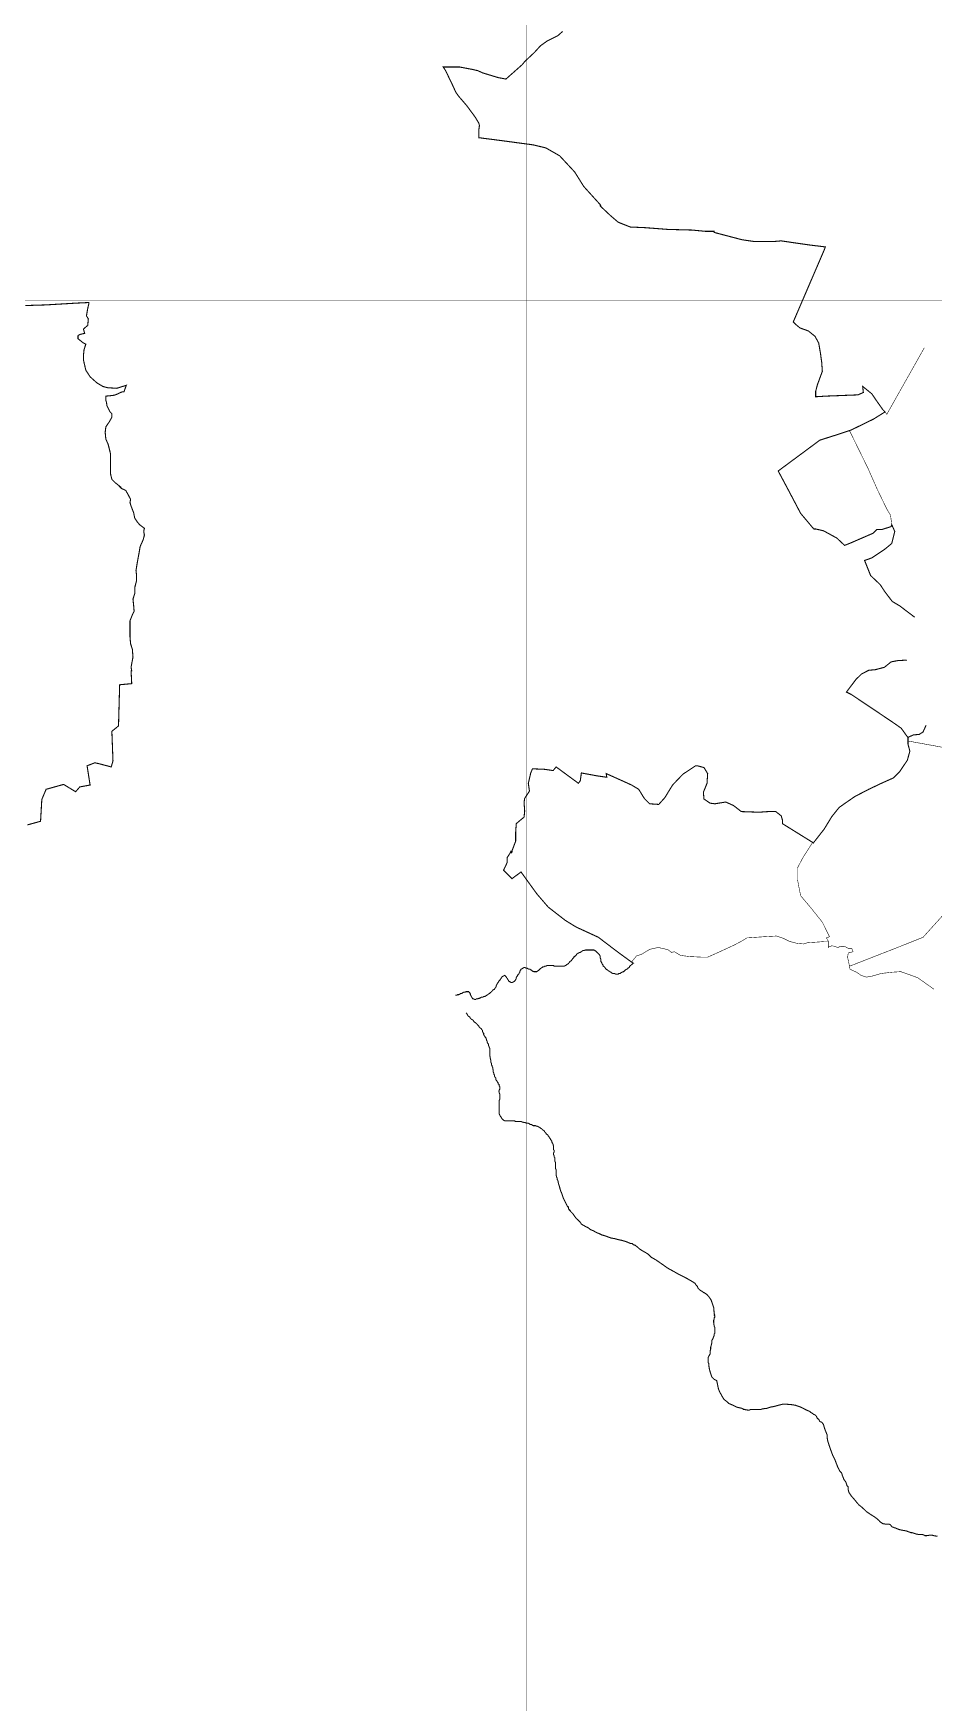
# Model space of a CAD drawing. Header units: millimetres. Extents: x -3588 to 75209, y -3737 to 38254.
# Drawn here: x 2996 to 5017, y 983 to 4728 of the extents above; entities that cross this region are included whole.
import ezdxf

# ---------------------------------------------------------------- set-up
doc = ezdxf.new("R2010")
doc.units = ezdxf.units.MM
doc.layers.add('P', color=253, linetype='Continuous')

msp = doc.modelspace()

# ---------------------------------------------------------------- linework, layer by layer
at = {"layer": 'P'}
for points, const_width in [([(4103.38, -520.269), (4103.38, 8805.959)], 1.2), ([(4974.798, 3418.501), (4940.934, 3444.187), (4924.547, 3453.773), (4907.054, 3476.93), (4897.452, 3491.606), (4876.007, 3511.931), (4862.452, 3545.81), (4878.536, 3551.444), (4907.054, 3570.36), (4923.426, 3583.915), (4930.196, 3611.01), (4923.426, 3625.973), (4922.018, 3621.748), (4900.285, 3614.962), (4889.546, 3614.962), (4881.368, 3606.785), (4828.572, 3583.915), (4817.562, 3579.674), (4800.07, 3596.046), (4770.143, 3612.418), (4752.635, 3616.371), (4748.41, 3616.371), (4718.771, 3651.659), (4693.085, 3700.502), (4668.519, 3746.513), (4726.949, 3789.707), (4761.949, 3815.665), (4795.829, 3826.404), (4828.572, 3837.126), (4832.525, 3838.534), (4882.777, 3863.1), (4908.463, 3879.184), (4903.102, 3884.545), (4889.546, 3903.749), (4878.536, 3919.833), (4858.211, 3936.205), (4859.635, 3922.666), (4847.489, 3917.289), (4775.504, 3914.472), (4752.635, 3913.064), (4752.635, 3925.194), (4756.588, 3940.158), (4767.598, 3970.085), (4766.19, 3990.41), (4763.373, 4010.734), (4759.42, 4033.604), (4751.226, 4048.567), (4736.263, 4060.698), (4717.362, 4067.467), (4709.169, 4074.253), (4702.399, 4081.023), (4772.959, 4245.029), (4774.384, 4249.27), (4741.624, 4253.223), (4713.41, 4257.175), (4675.289, 4262.809), (4659.205, 4261.4), (4637.472, 4261.4), (4614.315, 4261.4), (4587.22, 4265.353), (4566.896, 4270.715), (4524.838, 4281.725), (4524.838, 4284.27), (4519.477, 4284.27), (4504.513, 4284.27), (4474.874, 4287.086), (4420.67, 4288.511), (4369.01, 4292.464), (4336.554, 4293.872), (4322.999, 4299.233), (4309.444, 4304.594), (4291.952, 4319.558), (4268.794, 4341.291), (4270.219, 4342.699), (4232.098, 4384.757), (4211.773, 4417.229), (4177.909, 4453.637), (4146.846, 4471.433), (4118.343, 4478.203), (4049.175, 4487.517), (3996.395, 4494.286), (3996.395, 4510.658), (3997.804, 4521.397), (3996.395, 4527.03), (3988.201, 4540.585), (3969.285, 4566.271), (3951.793, 4586.596), (3945.023, 4595.91), (3936.829, 4613.706), (3921.866, 4644.753), (3916.505, 4652.931), (3953.201, 4652.931), (3981.432, 4647.57), (3993.851, 4644.753), (4005.997, 4639.392), (4042.406, 4628.382), (4043.814, 4628.382), (4057.369, 4625.837), (4094.066, 4658.309), (4099.427, 4665.078), (4121.16, 4685.403), (4134.715, 4700.366), (4149.679, 4711.089), (4173.956, 4723.22), (4184.679, 4732.822)], 2.417), ([(-1120.072, 4129.866), (14080.559, 4129.866)], 1.2), ([(2978.751, 4117.719), (3025.034, 4119.127), (3091.385, 4123.08), (3121.024, 4124.489), (3121.024, 4121.672), (3118.48, 4110.95), (3115.647, 4094.578), (3119.888, 4087.792), (3118.48, 4073.117), (3108.877, 4064.939), (3111.71, 4055.337), (3100.699, 4052.792), (3096.746, 4049.975), (3096.746, 4043.19), (3108.877, 4033.604), (3114.239, 4031.059), (3110.286, 4018.912), (3108.877, 4005.373), (3108.877, 3995.771), (3114.239, 3972.629), (3123.841, 3957.938), (3138.804, 3944.399), (3152.359, 3936.205), (3163.082, 3933.388), (3183.407, 3931.98), (3205.14, 3938.75), (3199.778, 3924.074), (3195.537, 3924.074), (3180.862, 3917.289), (3174.092, 3915.88), (3159.129, 3914.472), (3159.129, 3910.519), (3159.129, 3904.87), (3160.537, 3900.917), (3161.674, 3892.739), (3168.443, 3879.184), (3172.684, 3875.231), (3172.684, 3867.053), (3167.307, 3857.451), (3159.129, 3845.32), (3157.721, 3833.173), (3159.129, 3818.21), (3164.49, 3806.079), (3169.851, 3784.346), (3169.851, 3762.597), (3169.851, 3739.743), (3172.684, 3727.597), (3179.454, 3720.827), (3191.584, 3711.225), (3190.176, 3711.225), (3194.417, 3707.272), (3203.731, 3703.047), (3209.093, 3693.717), (3214.742, 3682.722), (3213.334, 3675.937), (3215.862, 3667.759), (3221.511, 3653.067), (3224.056, 3640.648), (3229.417, 3632.743), (3235.067, 3625.973), (3245.789, 3617.795), (3244.381, 3612.418), (3244.381, 3609.601), (3245.789, 3602.832), (3242.972, 3592.093), (3236.187, 3577.146), (3233.658, 3562.182), (3229.417, 3539.025), (3226.873, 3522.941), (3228.281, 3511.931), (3228.281, 3501.208), (3224.056, 3484.836), (3224.056, 3471.281), (3220.103, 3459.15), (3221.511, 3445.595), (3222.648, 3432.04), (3218.695, 3423.862), (3213.334, 3410.307), (3213.334, 3395.632), (3213.334, 3375.307), (3214.742, 3358.935), (3218.695, 3346.788), (3220.103, 3329.008), (3217.27, 3314.333), (3215.862, 3306.139), (3217.27, 3297.961), (3215.862, 3297.961), (3217.27, 3269.442), (3190.176, 3266.898), (3187.632, 3174.604), (3172.684, 3162.458), (3175.213, 3096.122), (3171.26, 3082.567), (3145.574, 3089.353), (3134.563, 3091.881), (3117.071, 3085.112), (3123.841, 3041.918), (3100.699, 3037.693), (3091.385, 3026.954), (3064.275, 3043.326), (3025.034, 3032.331), (3015.448, 3009.462), (3012.615, 2960.619), (2982.976, 2952.441)], 2.417), ([(4908.463, 3879.184), (4912.416, 3873.823), (4996.531, 4022.865)], 1.2), ([(4974.798, 3418.501), (4940.934, 3444.187), (4924.547, 3453.773), (4907.054, 3476.93), (4897.452, 3491.606), (4876.007, 3511.931), (4862.452, 3545.81), (4878.536, 3551.444), (4907.054, 3570.36), (4923.426, 3583.915), (4930.196, 3611.01), (4923.426, 3625.973), (4923.426, 3627.109), (4920.61, 3647.434), (4912.416, 3660.973), (4890.683, 3705.864), (4870.358, 3751.874), (4828.572, 3837.126), (4832.525, 3838.534), (4882.777, 3863.1), (4908.463, 3879.184)], 1.2), ([(5000.484, 3176.013), (4993.715, 3161.049), (4985.521, 3155.688), (4971.982, 3154.28), (4959.835, 3148.902), (4958.426, 3150.327), (4954.473, 3155.688), (4944.871, 3169.227), (4931.332, 3178.829), (4885.321, 3209.877), (4832.525, 3245.165), (4821.803, 3250.526), (4843.248, 3279.045), (4855.683, 3291.175), (4871.766, 3299.369), (4886.73, 3300.778), (4907.054, 3306.139), (4922.018, 3318.286), (4936.981, 3321.102), (4957.306, 3322.239)], 2.417), ([(5000.484, 3176.013), (4993.715, 3161.049), (4985.521, 3155.688), (4971.982, 3154.28), (4959.835, 3148.902), (4958.426, 3150.327), (4954.473, 3155.688), (4944.871, 3169.227), (4931.332, 3178.829), (4885.321, 3209.877), (4832.525, 3245.165), (4821.803, 3250.526), (4843.248, 3279.045), (4855.683, 3291.175), (4871.766, 3299.369), (4886.73, 3300.778), (4907.054, 3306.139), (4922.018, 3318.286), (4936.981, 3321.102), (4957.306, 3322.239)], 1.2), ([(3943.599, 2570.224), (3945.023, 2570.224), (3946.432, 2570.224), (3948.96, 2571.632), (3951.793, 2571.632), (3954.337, 2573.041), (3955.746, 2574.449), (3958.562, 2574.449), (3959.971, 2575.857), (3962.515, 2576.994), (3965.348, 2576.994), (3967.877, 2578.402), (3972.118, 2578.402), (3973.526, 2578.402), (3974.662, 2576.994), (3976.07, 2575.857), (3977.479, 2573.041), (3977.479, 2571.632), (3978.887, 2569.088), (3980.295, 2566.271), (3981.432, 2564.863), (3982.84, 2562.318), (3984.248, 2562.318), (3987.081, 2560.91), (3989.61, 2560.91), (3991.034, 2562.318), (3993.851, 2562.318), (3996.395, 2563.439), (3997.804, 2563.439), (4000.62, 2564.863), (4003.165, 2566.271), (4005.997, 2566.271), (4007.406, 2567.68), (4009.934, 2567.68), (4012.767, 2569.088), (4014.175, 2570.224), (4016.72, 2571.632), (4018.128, 2573.041), (4020.945, 2574.449), (4022.081, 2575.857), (4023.489, 2576.994), (4026.322, 2579.81), (4027.73, 2581.235), (4028.851, 2582.643), (4031.683, 2583.763), (4033.092, 2586.596), (4034.5, 2588.004), (4035.636, 2590.549), (4035.636, 2591.957), (4037.045, 2594.774), (4038.453, 2597.318), (4039.861, 2598.727), (4041.27, 2601.559), (4042.406, 2602.968), (4043.814, 2604.088), (4045.223, 2606.921), (4046.647, 2608.329), (4048.055, 2610.874), (4049.175, 2612.282), (4052.008, 2613.69), (4054.825, 2615.099), (4055.961, 2613.69), (4057.369, 2612.282), (4058.778, 2609.737), (4060.186, 2608.329), (4061.594, 2605.512), (4062.731, 2604.088), (4064.139, 2601.559), (4066.972, 2600.135), (4069.5, 2598.727), (4070.908, 2598.727), (4073.741, 2600.135), (4076.286, 2601.559), (4077.694, 2602.968), (4079.102, 2605.512), (4080.511, 2606.921), (4080.511, 2609.737), (4081.919, 2612.282), (4083.055, 2613.69), (4084.464, 2616.507), (4085.872, 2617.643), (4087.296, 2620.46), (4088.705, 2621.884), (4088.705, 2624.413), (4089.825, 2625.837), (4091.233, 2628.654), (4094.066, 2630.062), (4095.474, 2631.198), (4098.019, 2632.607), (4099.427, 2632.607), (4102.244, 2631.198), (4104.788, 2631.198), (4106.197, 2630.062), (4109.029, 2628.654), (4111.558, 2628.654), (4112.982, 2627.245), (4115.799, 2625.837), (4116.935, 2624.413), (4119.752, 2623.292), (4121.16, 2623.292), (4123.705, 2623.292), (4126.521, 2623.292), (4127.946, 2624.413), (4130.474, 2625.837), (4131.883, 2627.245), (4134.715, 2630.062), (4136.124, 2631.198), (4138.668, 2632.607), (4140.077, 2634.015), (4142.893, 2634.015), (4144.029, 2635.423), (4146.846, 2635.423), (4149.679, 2636.832), (4152.207, 2636.832), (4153.632, 2636.832), (4156.448, 2636.832), (4158.993, 2636.832), (4161.81, 2636.832), (4164.354, 2636.832), (4165.762, 2635.423), (4168.595, 2635.423), (4171.124, 2635.423), (4173.956, 2635.423), (4175.365, 2635.423), (4177.909, 2635.423), (4180.726, 2635.423), (4183.543, 2635.423), (4186.087, 2635.423), (4187.496, 2635.423), (4190.328, 2636.832), (4192.857, 2637.968), (4194.281, 2639.376), (4197.098, 2640.784), (4198.234, 2642.209), (4199.642, 2643.617), (4201.051, 2646.162), (4203.867, 2647.57), (4205.004, 2648.978), (4206.412, 2651.523), (4207.82, 2652.931), (4209.245, 2654.34), (4210.653, 2657.156), (4213.181, 2658.293), (4214.606, 2659.701), (4216.014, 2662.534), (4218.559, 2663.942), (4219.967, 2665.062), (4222.784, 2666.486), (4224.192, 2666.486), (4226.737, 2667.895), (4228.145, 2669.303), (4230.978, 2670.711), (4232.098, 2670.711), (4236.339, 2671.848), (4237.747, 2671.848), (4240.292, 2671.848), (4243.108, 2671.848), (4245.653, 2671.848), (4247.061, 2671.848), (4249.894, 2671.848), (4252.423, 2671.848), (4255.255, 2671.848), (4256.664, 2670.711), (4259.208, 2669.303), (4260.616, 2667.895), (4263.433, 2665.062), (4264.841, 2663.942), (4265.978, 2662.534), (4267.386, 2661.109), (4268.794, 2658.293), (4268.794, 2655.748), (4268.794, 2654.34), (4270.219, 2651.523), (4270.219, 2648.978), (4270.219, 2646.162), (4271.627, 2644.737), (4272.747, 2642.209), (4274.156, 2639.376), (4275.58, 2637.968), (4275.58, 2635.423), (4278.397, 2634.015), (4279.533, 2632.607), (4280.941, 2630.062), (4282.35, 2628.654), (4285.166, 2627.245), (4286.302, 2625.837), (4289.119, 2624.413), (4290.543, 2623.292), (4293.072, 2621.884), (4294.48, 2620.46), (4297.313, 2619.051), (4298.721, 2619.051), (4301.266, 2619.051), (4304.083, 2617.643), (4306.915, 2617.643), (4309.444, 2617.643), (4310.868, 2619.051), (4313.685, 2619.051), (4314.805, 2620.46), (4317.638, 2621.884), (4320.454, 2623.292), (4321.591, 2623.292), (4324.407, 2625.837), (4325.816, 2627.245), (4328.36, 2628.654), (4331.193, 2630.062), (4331.193, 2631.198), (4334.01, 2632.607), (4335.13, 2635.423), (4343.324, 2642.209), (4339.371, 2644.737), (4309.444, 2666.486), (4264.841, 2700.35), (4214.606, 2723.508), (4190.328, 2738.455), (4152.207, 2768.11), (4126.521, 2798.021), (4091.233, 2846.864), (4070.908, 2831.901), (4053.416, 2849.409), (4052.008, 2850.817), (4055.961, 2858.995), (4060.186, 2868.309), (4060.186, 2879.32), (4065.547, 2887.514), (4068.38, 2892.875), (4069.5, 2890.058), (4070.908, 2891.467), (4070.908, 2894.283), (4079.102, 2915.744), (4079.102, 2934.933), (4080.511, 2955.257), (4089.825, 2963.163), (4098.019, 2969.933), (4099.427, 2983.488), (4098.019, 3002.676), (4099.427, 3012.007), (4110.15, 3028.378), (4107.621, 3045.87), (4112.982, 3069.028), (4116.935, 3078.342), (4144.029, 3077.206), (4163.218, 3074.389), (4170.003, 3082.567), (4219.967, 3045.87), (4224.192, 3051.232), (4226.737, 3069.028), (4263.433, 3062.242), (4283.758, 3059.426), (4282.35, 3067.603), (4319.046, 3051.232), (4339.371, 3041.918), (4355.454, 3032.331), (4367.889, 3012.007), (4380.02, 2999.86), (4400.345, 2998.451), (4413.9, 3013.415), (4431.392, 3041.918), (4454.549, 3066.195), (4483.052, 3085.112), (4487.005, 3085.112), (4501.968, 3081.159), (4510.162, 3067.603), (4508.738, 3045.87), (4500.56, 3025.546), (4501.968, 3010.582), (4515.524, 3001.268), (4526.246, 2999.86), (4550.812, 3003.813), (4568.304, 2995.907), (4585.812, 2982.352), (4625.325, 2980.943), (4645.65, 2982.352), (4663.158, 2982.352), (4675.289, 2972.765), (4678.121, 2963.163), (4678.121, 2955.257), (4745.865, 2913.2), (4747.273, 2911.791), (4771.551, 2942.839), (4789.059, 2971.357), (4805.431, 2991.682), (4818.986, 3001.268), (4840.719, 3016.232), (4871.766, 3032.331), (4900.285, 3045.87), (4927.379, 3058.017), (4940.934, 3071.556), (4958.426, 3097.53), (4964.076, 3117.855), (4959.835, 3133.955), (4959.835, 3140.724), (4959.835, 3148.902), (4971.982, 3154.28), (4985.521, 3155.688), (4993.715, 3161.049), (5000.484, 3176.013)], 2.417), ([(4776.912, 2698.942), (4783.698, 2701.759), (4767.598, 2734.23), (4741.624, 2766.686), (4718.771, 2793.796), (4711.985, 2829.084), (4711.985, 2856.178), (4724.132, 2879.32), (4745.865, 2913.2), (4747.273, 2911.791), (4771.551, 2942.839), (4789.059, 2971.357), (4805.431, 2991.682), (4818.986, 3001.268), (4840.719, 3016.232), (4871.766, 3032.331), (4900.285, 3045.87), (4927.379, 3058.017), (4940.934, 3071.556), (4958.426, 3097.53), (4964.076, 3117.855), (4959.835, 3133.955), (4959.835, 3140.724), (5056.097, 3123.216)], 1.2), ([(4068.38, 2892.875), (4069.5, 2890.058), (4070.908, 2891.467), (4070.908, 2894.283), (4079.102, 2915.744), (4079.102, 2934.933), (4080.511, 2955.257), (4089.825, 2963.163), (4098.019, 2969.933), (4099.427, 2983.488), (4098.019, 3002.676), (4099.427, 3012.007), (4110.15, 3028.378), (4107.621, 3045.87), (4112.982, 3069.028), (4116.935, 3078.342), (4144.029, 3077.206), (4163.218, 3074.389), (4170.003, 3082.567), (4219.967, 3045.87), (4224.192, 3051.232), (4226.737, 3069.028), (4263.433, 3062.242), (4283.758, 3059.426), (4282.35, 3067.603), (4319.046, 3051.232), (4339.371, 3041.918), (4355.454, 3032.331), (4367.889, 3012.007), (4380.02, 2999.86), (4400.345, 2998.451), (4413.9, 3013.415), (4431.392, 3041.918), (4454.549, 3066.195), (4483.052, 3085.112), (4487.005, 3085.112), (4501.968, 3081.159), (4510.162, 3067.603), (4508.738, 3045.87), (4500.56, 3025.546), (4501.968, 3010.582), (4515.524, 3001.268), (4526.246, 2999.86), (4550.812, 3003.813), (4568.304, 2995.907), (4585.812, 2982.352), (4625.325, 2980.943), (4645.65, 2982.352), (4663.158, 2982.352), (4675.289, 2972.765), (4678.121, 2963.163), (4678.121, 2955.257), (4745.865, 2913.2), (4724.132, 2879.32), (4711.985, 2856.178), (4711.985, 2829.084), (4718.771, 2793.796), (4741.624, 2766.686), (4767.598, 2734.23), (4783.698, 2701.759), (4776.912, 2698.942), (4781.153, 2691.036), (4774.384, 2691.036), (4756.588, 2689.628), (4734.855, 2688.219), (4725.54, 2685.387), (4710.577, 2686.811), (4694.205, 2691.036), (4680.65, 2697.806), (4664.566, 2703.183), (4638.88, 2701.759), (4598.231, 2698.942), (4587.22, 2692.172), (4569.712, 2682.858), (4537.257, 2667.895), (4510.162, 2655.748), (4497.727, 2655.748), (4469.513, 2657.156), (4449.188, 2659.701), (4435.633, 2667.895), (4428.864, 2666.486), (4422.078, 2671.848), (4412.492, 2674.664), (4398.937, 2677.481), (4380.02, 2673.256), (4362.24, 2662.534), (4350.093, 2658.293), (4339.371, 2644.737), (4309.444, 2666.486), (4264.841, 2700.35), (4214.606, 2723.508), (4190.328, 2738.455), (4152.207, 2768.11), (4126.521, 2798.021), (4091.233, 2846.864), (4070.908, 2831.901), (4053.416, 2849.409), (4052.008, 2850.817), (4055.961, 2858.995), (4060.186, 2868.309), (4060.186, 2879.32), (4065.547, 2887.514), (4068.38, 2892.875)], 1.2), ([(5046.495, 2758.78), (4993.715, 2700.35), (4932.74, 2676.073), (4828.572, 2635.423), (4824.347, 2655.748), (4825.756, 2665.062), (4836.478, 2667.895), (4833.933, 2674.664), (4827.164, 2674.664), (4817.562, 2680.026), (4808.248, 2680.026), (4802.598, 2677.481), (4794.708, 2680.026), (4789.059, 2681.434), (4782.274, 2678.617), (4782.274, 2677.481), (4781.153, 2677.481), (4781.153, 2691.036), (4776.912, 2698.942)], 1.2), ([(5018.28, 2583.763), (4981.584, 2609.737), (4943.751, 2623.292), (4923.426, 2621.884), (4898.861, 2619.051), (4881.368, 2613.69), (4866.405, 2610.874), (4854.258, 2615.099), (4844.672, 2621.884), (4829.709, 2628.654), (4828.572, 2635.423), (4932.74, 2676.073), (4993.715, 2700.35), (5046.495, 2758.78)], 1.2), ([(5026.17, 1356.374), (5018.28, 1357.799), (5014.039, 1358.919), (5008.678, 1358.919), (5001.908, 1357.799), (4997.956, 1357.799), (4996.531, 1358.919), (4992.306, 1360.327), (4989.762, 1360.327), (4984.4, 1360.327), (4977.631, 1361.752), (4973.39, 1363.16), (4969.437, 1364.568), (4966.62, 1364.568), (4955.882, 1368.521), (4947.704, 1369.93), (4940.934, 1371.338), (4934.149, 1373.883), (4931.332, 1375.291), (4930.196, 1375.291), (4923.426, 1378.124), (4920.61, 1382.076), (4917.777, 1383.485), (4915.232, 1383.485), (4911.007, 1383.485), (4903.102, 1384.893), (4897.452, 1388.846), (4894.908, 1391.663), (4890.683, 1395.616), (4885.321, 1399.569), (4874.583, 1406.354), (4866.405, 1411.987), (4862.452, 1415.94), (4856.803, 1421.302), (4850.033, 1426.679), (4846.08, 1430.904), (4840.719, 1437.673), (4832.525, 1447.004), (4827.164, 1455.181), (4825.756, 1460.543), (4825.756, 1464.784), (4825.756, 1466.192), (4825.756, 1467.328), (4822.923, 1470.145), (4820.394, 1478.323), (4816.153, 1483.7), (4815.033, 1486.517), (4813.609, 1490.47), (4812.2, 1493.286), (4812.2, 1494.423), (4810.792, 1498.647), (4806.839, 1502.6), (4805.431, 1505.433), (4802.598, 1510.794), (4795.829, 1528.302), (4790.467, 1539.297), (4787.923, 1546.083), (4782.274, 1562.166), (4779.745, 1570.36), (4778.337, 1578.538), (4778.337, 1583.899), (4772.959, 1597.454), (4770.143, 1607.057), (4768.734, 1609.601), (4766.19, 1612.418), (4761.949, 1613.826), (4760.829, 1616.371), (4759.42, 1619.187), (4756.588, 1620.596), (4754.059, 1625.973), (4752.635, 1627.381), (4751.226, 1628.79), (4748.41, 1629.926), (4744.457, 1632.743), (4741.624, 1634.151), (4739.095, 1636.696), (4732.31, 1639.512), (4718.771, 1646.298), (4707.76, 1650.251), (4699.854, 1651.659), (4683.483, 1653.067), (4679.53, 1653.067), (4673.88, 1651.659), (4659.205, 1647.706), (4651.011, 1646.298), (4642.833, 1643.465), (4633.231, 1642.345), (4629.278, 1640.921), (4625.325, 1640.921), (4619.676, 1640.921), (4617.147, 1640.921), (4614.315, 1640.921), (4610.362, 1640.921), (4606.137, 1640.921), (4603.592, 1639.512), (4602.184, 1639.512), (4600.775, 1639.512), (4592.581, 1640.921), (4591.461, 1640.921), (4592.581, 1642.345), (4591.461, 1640.921), (4587.22, 1643.465), (4575.089, 1646.298), (4569.712, 1649.114), (4564.351, 1651.659), (4557.581, 1654.476), (4551.932, 1659.837), (4546.571, 1663.79), (4542.618, 1670.575), (4537.257, 1680.162), (4534.44, 1686.947), (4533.016, 1693.717), (4531.607, 1700.486), (4530.487, 1705.848), (4527.654, 1707.272), (4524.838, 1708.68), (4522.293, 1711.225), (4519.477, 1714.041), (4518.052, 1717.994), (4515.524, 1726.172), (4514.115, 1731.55), (4512.691, 1739.727), (4512.691, 1743.968), (4511.283, 1746.497), (4511.283, 1749.33), (4511.283, 1754.691), (4511.283, 1757.508), (4512.691, 1760.052), (4514.115, 1762.869), (4515.524, 1765.413), (4515.524, 1769.654), (4515.524, 1771.063), (4516.932, 1776.424), (4516.932, 1780.377), (4518.052, 1784.618), (4519.477, 1789.979), (4519.477, 1795.34), (4522.293, 1800.702), (4523.702, 1804.943), (4524.838, 1806.063), (4524.838, 1808.895), (4524.838, 1810.304), (4526.246, 1811.712), (4526.246, 1814.257), (4526.246, 1819.618), (4526.246, 1825.267), (4524.838, 1827.796), (4523.702, 1835.99), (4523.702, 1841.351), (4524.838, 1844.168), (4524.838, 1846.712), (4526.246, 1848.121), (4526.246, 1849.545), (4524.838, 1852.362), (4526.246, 1852.362), (4524.838, 1856.314), (4523.702, 1869.87), (4522.293, 1873.823), (4520.885, 1878.048), (4519.477, 1882), (4518.052, 1886.241), (4515.524, 1890.194), (4512.691, 1894.147), (4510.162, 1896.964), (4507.33, 1899.781), (4503.377, 1902.325), (4500.56, 1903.733), (4496.607, 1906.566), (4492.366, 1909.095), (4490.958, 1910.519), (4488.413, 1913.336), (4487.005, 1917.289), (4484.188, 1920.105), (4481.644, 1924.058), (4477.403, 1926.891), (4463.864, 1934.797), (4442.403, 1945.791), (4435.633, 1949.744), (4420.67, 1957.938), (4407.114, 1967.54), (4393.575, 1976.854), (4383.973, 1982.216), (4377.204, 1988.985), (4370.418, 1993.226), (4361.104, 1998.587), (4356.879, 2001.404), (4354.334, 2003.949), (4347.565, 2009.31), (4343.324, 2010.718), (4340.779, 2013.551), (4336.554, 2013.551), (4327.24, 2017.504), (4317.638, 2020.321), (4310.868, 2021.729), (4301.266, 2024.273), (4293.072, 2025.682), (4278.397, 2031.043), (4272.747, 2032.467), (4267.386, 2035.284), (4260.616, 2037.829), (4253.831, 2041.782), (4247.061, 2044.598), (4241.7, 2048.839), (4236.339, 2051.368), (4226.737, 2056.745), (4224.192, 2060.97), (4214.606, 2070.284), (4210.653, 2075.645), (4207.82, 2079.886), (4202.459, 2085.248), (4199.642, 2088.064), (4201.051, 2088.064), (4198.234, 2090.609), (4197.098, 2095.97), (4195.689, 2095.97), (4188.92, 2109.525), (4186.087, 2115.175), (4183.543, 2123.08), (4182.134, 2127.305), (4180.726, 2129.85), (4179.318, 2134.091), (4177.909, 2139.452), (4175.365, 2147.63), (4173.956, 2154.416), (4172.532, 2156.944), (4172.532, 2159.777), (4171.124, 2162.594), (4171.124, 2163.73), (4170.003, 2166.546), (4170.003, 2169.363), (4170.003, 2171.908), (4170.003, 2173.316), (4170.003, 2178.693), (4168.595, 2181.51), (4168.595, 2184.055), (4168.595, 2185.463), (4168.595, 2188.279), (4168.595, 2190.824), (4168.595, 2193.641), (4168.595, 2195.065), (4167.171, 2197.594), (4167.171, 2200.426), (4167.171, 2203.243), (4167.171, 2205.788), (4165.762, 2207.196), (4165.762, 2210.013), (4164.354, 2212.557), (4164.354, 2213.965), (4164.354, 2216.798), (4165.762, 2219.343), (4165.762, 2222.159), (4164.354, 2223.568), (4164.354, 2224.704), (4164.354, 2226.112), (4164.354, 2228.929), (4164.354, 2231.474), (4163.218, 2234.29), (4163.218, 2235.714), (4161.81, 2238.243), (4160.401, 2241.076), (4160.401, 2242.484), (4158.993, 2245.029), (4157.585, 2246.437), (4156.448, 2249.254), (4155.04, 2250.662), (4153.632, 2253.207), (4152.207, 2254.615), (4150.799, 2257.448), (4148.27, 2258.568), (4146.846, 2261.4), (4145.438, 2262.809), (4144.029, 2264.217), (4142.893, 2266.762), (4140.077, 2268.17), (4138.668, 2269.578), (4137.26, 2270.987), (4134.715, 2272.123), (4133.307, 2273.531), (4130.474, 2274.94), (4127.946, 2276.364), (4126.521, 2276.364), (4123.705, 2277.772), (4121.16, 2277.772), (4118.343, 2277.772), (4116.935, 2278.893), (4114.391, 2280.317), (4111.558, 2280.317), (4110.15, 2281.725), (4107.621, 2283.133), (4104.788, 2283.133), (4103.38, 2283.133), (4100.835, 2284.542), (4098.019, 2284.542), (4095.474, 2285.678), (4094.066, 2285.678), (4091.233, 2287.086), (4088.705, 2287.086), (4085.872, 2287.086), (4083.055, 2287.086), (4081.919, 2287.086), (4079.102, 2287.086), (4076.286, 2288.495), (4073.741, 2288.495), (4072.333, 2288.495), (4064.139, 2288.495), (4061.594, 2288.495), (4060.186, 2288.495), (4057.369, 2288.495), (4054.825, 2288.495), (4052.008, 2289.903), (4050.584, 2291.311), (4049.175, 2292.448), (4048.055, 2293.856), (4046.647, 2296.689), (4045.223, 2298.097), (4043.814, 2300.642), (4042.406, 2303.458), (4042.406, 2304.867), (4042.406, 2307.411), (4042.406, 2310.228), (4042.406, 2312.772), (4042.406, 2314.181), (4042.406, 2317.013), (4042.406, 2319.542), (4042.406, 2322.375), (4042.406, 2325.191), (4042.406, 2326.328), (4042.406, 2329.144), (4042.406, 2331.961), (4042.406, 2334.505), (4043.814, 2337.338), (4043.814, 2338.746), (4043.814, 2341.291), (4043.814, 2344.108), (4043.814, 2346.652), (4043.814, 2348.061), (4042.406, 2350.877), (4042.406, 2353.422), (4041.27, 2354.83), (4042.406, 2357.663), (4043.814, 2360.191), (4043.814, 2363.024), (4043.814, 2364.432), (4042.406, 2366.977), (4042.406, 2369.794), (4039.861, 2371.202), (4039.861, 2373.747), (4038.453, 2375.155), (4037.045, 2377.988), (4035.636, 2379.396), (4034.5, 2381.94), (4034.5, 2384.757), (4033.092, 2386.165), (4031.683, 2388.71), (4031.683, 2391.527), (4030.259, 2392.935), (4030.259, 2395.48), (4028.851, 2398.312), (4028.851, 2400.841), (4028.851, 2402.265), (4027.73, 2405.082), (4027.73, 2407.626), (4026.322, 2410.443), (4026.322, 2411.851), (4024.898, 2414.396), (4024.898, 2417.213), (4023.489, 2420.045), (4023.489, 2421.166), (4023.489, 2423.998), (4022.081, 2429.359), (4022.081, 2432.176), (4020.945, 2433.584), (4020.945, 2436.129), (4020.945, 2438.962), (4020.945, 2441.49), (4020.945, 2442.915), (4020.945, 2445.731), (4020.945, 2448.276), (4020.945, 2451.092), (4019.537, 2453.909), (4019.537, 2455.045), (4018.128, 2457.862), (4018.128, 2460.695), (4016.72, 2461.815), (4015.312, 2464.648), (4015.312, 2467.464), (4014.175, 2468.601), (4012.767, 2474.234), (4011.359, 2475.37), (4009.934, 2478.187), (4008.526, 2479.611), (4007.406, 2482.14), (4007.406, 2484.972), (4005.997, 2486.381), (4004.573, 2488.925), (4004.573, 2491.742), (4003.165, 2493.15), (4001.756, 2495.695), (3999.212, 2497.103), (3997.804, 2498.511), (3996.395, 2501.344), (3994.987, 2502.464), (3993.851, 2503.889), (3991.034, 2506.705), (3989.61, 2508.114), (3988.201, 2509.25), (3985.673, 2510.658), (3984.248, 2513.475), (3982.84, 2514.883), (3980.295, 2516.02), (3978.887, 2517.428), (3977.479, 2518.836), (3976.07, 2521.669), (3973.526, 2522.789), (3972.118, 2524.213), (3970.709, 2527.03), (3967.877, 2530.983)], 2.417)]:
    msp.add_lwpolyline(points, dxfattribs=dict(at, const_width=const_width))

doc.saveas('drawing.dxf')
